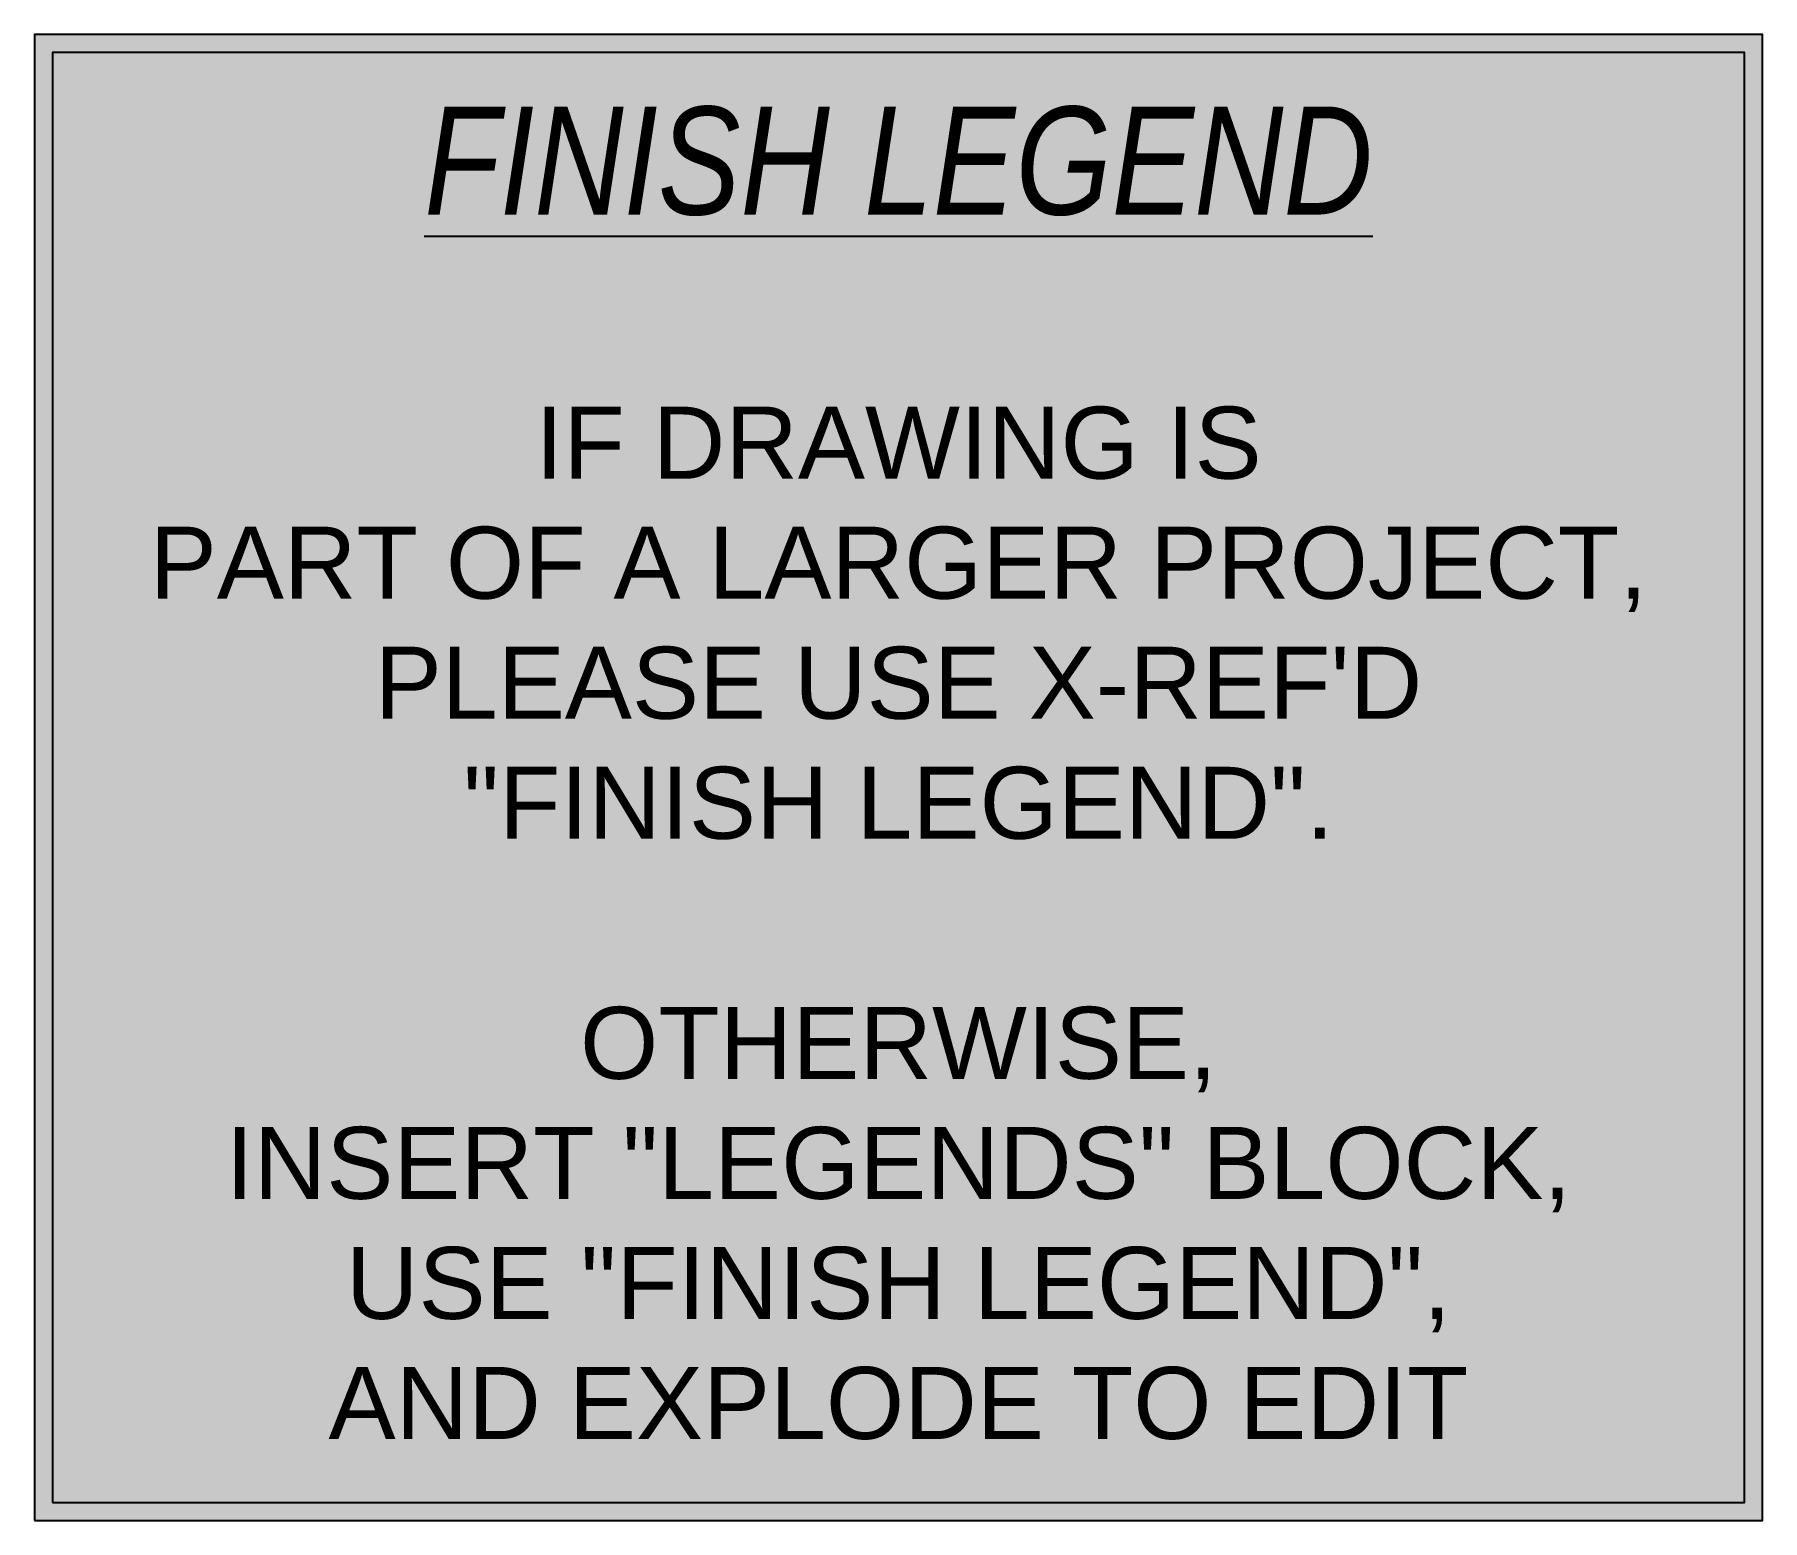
# Model space of a CAD drawing. Header units: inches. Extents: x 26.62 to 29.02, y 9.39 to 11.45.
import ezdxf

# ---------------------------------------------------------------- set-up
doc = ezdxf.new("R2010")
doc.units = ezdxf.units.IN
doc.header["$MEASUREMENT"] = 0
doc.layers.add('MD_Notes (no plot)', color=7, linetype='Continuous', plot=False)
doc.styles.add('ANNO', font='swissli.ttf')

msp = doc.modelspace()

# ---------------------------------------------------------------- hatches: boundary and pattern name
at = {"layer": 'MD_Notes (no plot)', "true_color": 0x4c0000, "transparency": 33554687}
h = msp.add_hatch(color=18, dxfattribs=at)
h.dxf.hatch_style = 1
h.paths.add_polyline_path([(26.625, 9.3898), (29.025, 9.3898), (29.025, 11.4533), (26.625, 11.4533)])

# ---------------------------------------------------------------- linework, layer by layer
at = {"layer": 'MD_Notes (no plot)', "color": 2}
for points in [[(26.625, 9.3898), (29.025, 9.3898), (29.025, 11.4533), (26.625, 11.4533)], [(26.65, 9.4148), (29, 9.4148), (29, 11.4283), (26.65, 11.4283)]]:
    msp.add_lwpolyline(points, close=True, dxfattribs=at)

# ---------------------------------------------------------------- texts
at = {"layer": 'MD_Notes (no plot)', "color": 2, "true_color": 0xffff00, "insert": (27.825, 11.3533), "char_height": 0.1, "width": 2.4, "attachment_point": 2, "style": 'ANNO'}
msp.add_mtext('{\\fSwis721 BlkCn BT|b0|i1|c0|p34;\\H1.5x;\\LFINISH LEGEND\\P}\\PIF DRAWING IS\\PPART OF A LARGER PROJECT, \\PPLEASE USE X-REF\'D \\P"FINISH LEGEND".\\P\\POTHERWISE, \\PINSERT "LEGENDS" BLOCK,\\PUSE "FINISH LEGEND", \\PAND EXPLODE TO EDIT', dxfattribs=at)

doc.saveas('drawing.dxf')
